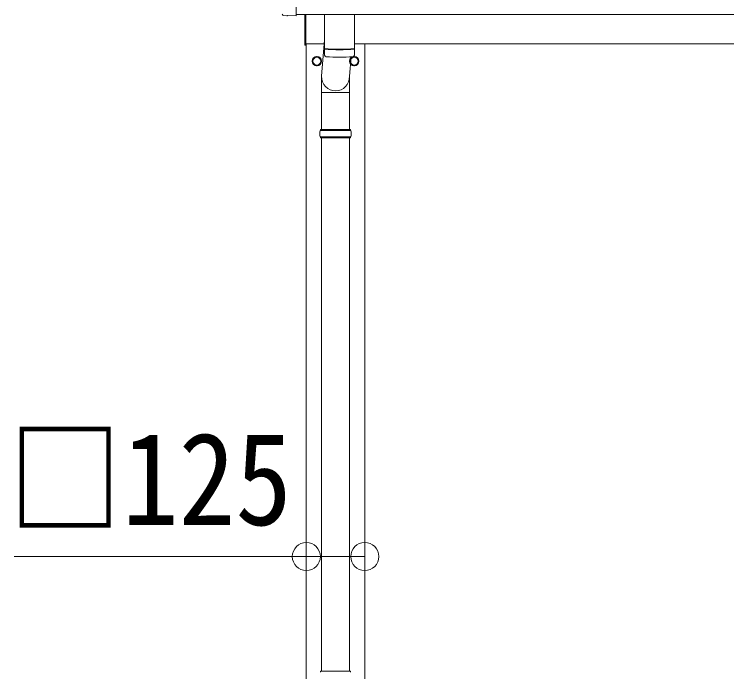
# Model space of a CAD drawing. Units: millimetres at full size, sheet at 1:60; details may follow other scales. Extents: x -16864 to 16864, y -11640 to 11640.
# Drawn here: x -11066 to -9542, y -6104 to -4699 of the extents above; entities that cross this region are included whole.
import ezdxf
from ezdxf.enums import TextEntityAlignment as Align

# ---------------------------------------------------------------- set-up
doc = ezdxf.new("R2010")
doc.units = ezdxf.units.MM
doc.header["$LTSCALE"] = 60
doc.header["$PDMODE"] = 32
doc.header["$PDSIZE"] = 60
for name, color, linetype, lineweight in [('0-2_TEXT1', 4, 'Continuous', 9), ('0-8_TABLE1', 6, 'Continuous', 9), ('0-9_DIM1', 7, 'Continuous', 9)]:
    doc.layers.add(name, color=color, linetype=linetype, lineweight=lineweight)
doc.styles.add('ＭＳ ゴシック', font='')
doc.styles.get('ＭＳ ゴシック').set_extended_font_data('MS Gothic')

msp = doc.modelspace()

# ---------------------------------------------------------------- linework, layer by layer
at = {"layer": '0-2_TEXT1'}
for p, q in [((-10463.39, -4503.42), (-10463.39, -4702.28)), ((-10483.02, -4702.28), (-10489.94, -4701.92)), ((-10463.39, -4699.25), (-7421.39, -4699.25)), ((-10444.39, -4764.65), (-10444.39, -4699.35)), ((-10442.39, -4699.35), (-10442.39, -4764.65)), ((-10442.39, -4764.65), (-10444.39, -4764.65)), ((-10442.39, -4762.15), (-10403.09, -4762.15)), ((-10441.39, -7762.15), (-10441.39, -4762.15)), ((-10338.39, -4762.15), (-7546.39, -4762.15)), ((-10316.39, -4762.15), (-10316.39, -7762.15)), ((-10410.29, -4798.9), (-10410.39, -4798.9)), ((-10347.48, -4798.9), (-10347.38, -4798.9)), ((-10410.29, -4799.4), (-10410.39, -4799.4)), ((-10347.48, -4799.4), (-10347.38, -4799.4))]:
    msp.add_line(p, q, dxfattribs=at)
msp.add_lwpolyline([(-10482.27, -4702), (-10481.61, -4701.37), (-10463.39, -4702.28)], dxfattribs=at)
for points in [[(-10418.89, -4789.34), (-10427.39, -4794.25), (-10427.39, -4804.06), (-10418.89, -4808.97), (-10410.39, -4804.06), (-10410.39, -4794.25)], [(-10338.89, -4789.34), (-10330.39, -4794.25), (-10330.39, -4804.06), (-10338.89, -4808.97), (-10347.39, -4804.06), (-10347.39, -4794.25)]]:
    msp.add_lwpolyline(points, close=True, dxfattribs=at)
for centre, radius in [((-10418.89, -4799.15), 10), ((-10418.89, -4799.15), 8.5), ((-10338.89, -4799.15), 10), ((-10338.89, -4799.15), 8.5)]:
    msp.add_circle(centre, radius, dxfattribs=at)
for centre, start, end in [((-10418.89, -4799.15), 171.25399, 188.74601), ((-10418.89, -4799.15), 111.25399, 128.74601), ((-10418.89, -4799.15), 51.25399, 68.74601), ((-10418.89, -4799.15), 1.66581, 8.74601), ((-10338.89, -4799.15), 171.25399, 178.33419), ((-10338.89, -4799.15), 111.25399, 128.74601), ((-10338.89, -4799.15), 51.25399, 68.74601), ((-10338.89, -4799.15), 351.25399, 8.74601), ((-10418.89, -4799.15), 231.25399, 248.74601), ((-10418.89, -4799.15), 291.25399, 308.74601), ((-10418.89, -4799.15), 351.25399, 358.33419), ((-10338.89, -4799.15), 181.66581, 188.74601), ((-10338.89, -4799.15), 231.25399, 248.74601), ((-10338.89, -4799.15), 291.25399, 308.74601)]:
    msp.add_arc(centre, 8.6, start, end, dxfattribs=at)
for centre, major_axis, start_param, end_param in [((-10489.77, -4698.92), (-2.18, -2.07), 5.5252311, 7.0411395), ((-10482.96, -4701.28), (-0.727, -0.69), 0.7579542, 1.5707963)]:
    msp.add_ellipse(centre, major_axis=major_axis, ratio=0.9974, start_param=start_param, end_param=end_param, dxfattribs=at)
at = {"layer": '0-8_TABLE1'}
for p, q in [((-10441.39, -5857.9), (-11065.96, -5857.9)), ((-10316.39, -5857.9), (-10441.39, -5857.9))]:
    msp.add_line(p, q, dxfattribs=at)
for p in [(-10441.39, -5857.9), (-10316.39, -5857.9)]:
    msp.add_point(p, dxfattribs=at)
at = {"layer": '0-9_DIM1'}
for p, q in [((-10402.39, -4699.25), (-10402.39, -4772.71)), ((-10338.39, -4699.25), (-10338.39, -4772.71)), ((-10402.39, -4753.89), (-10408.94, -4831.2)), ((-10402.19, -4786.69), (-10402.42, -4773.7)), ((-10397.91, -4772.98), (-10397.89, -4773.98)), ((-10342.86, -4772.98), (-10342.88, -4773.98)), ((-10338.36, -4773.7), (-10338.58, -4786.69)), ((-10345.39, -4790.05), (-10348.83, -4831.2)), ((-10409.04, -4865.87), (-10409.04, -4831.2)), ((-10348.74, -4865.87), (-10348.74, -4831.2)), ((-10409.04, -4865.87), (-10378.89, -4865.87)), ((-10408.89, -4865.87), (-10408.89, -4945.16)), ((-10348.74, -4865.87), (-10378.89, -4865.87)), ((-10348.89, -4865.87), (-10348.89, -4945.16)), ((-10345.89, -4947.16), (-10411.89, -4947.16)), ((-10346.89, -4945.16), (-10410.89, -4945.16)), ((-10410.89, -4945.16), (-10410.89, -4947.16)), ((-10346.89, -4945.16), (-10346.89, -4947.16)), ((-10345.89, -4961.16), (-10411.89, -4961.16)), ((-10410.89, -4963.16), (-10410.89, -4961.16)), ((-10346.89, -4963.16), (-10410.89, -4963.16)), ((-10408.89, -4963.16), (-10408.89, -6103.15)), ((-10348.89, -4963.16), (-10348.89, -6103.15)), ((-10346.89, -4963.16), (-10346.89, -4961.16)), ((-10346.89, -6103.15), (-10410.89, -6103.15)), ((-10410.89, -6103.15), (-10410.89, -6105.15)), ((-10346.89, -6103.15), (-10346.89, -6105.15))]:
    msp.add_line(p, q, dxfattribs=at)
for centre, radius, start, end in [((-10370.39, -4292.97), 480.8, 266.18381, 273.81619), ((-10370.39, -4293.97), 480.8, 266.18381, 273.81619), ((-10398.77, -4786.45), 3.43, 183.91307, 262.91645), ((-10370.39, -4270.99), 519.67, 266.82357, 273.17802), ((-10342, -4786.45), 3.43, 277.00994, 356.09787), ((-10363.14, -4954.16), 49.25, 171.82876, 180.00002), ((-10394.64, -4954.16), 49.25, 359.99998, 8.17124), ((-10363.14, -4954.16), 49.25, 180.00002, 188.17127), ((-10394.64, -4954.16), 49.25, 351.82873, 359.99998)]:
    msp.add_arc(centre, radius, start, end, dxfattribs=at)
msp.add_ellipse((-10378.89, -4831.2), major_axis=(0, -31.56), ratio=0.952301, start_param=4.712389, end_param=7.8539816, dxfattribs=at)

# ---------------------------------------------------------------- texts
at = {"layer": '0-8_TABLE1', "color": 7, "style": 'ＭＳ ゴシック', "width": 0.9}
msp.add_text('□125', height=197.9, dxfattribs=at).set_placement((-11078.57, -5850.04), align=Align.BOTTOM_LEFT)

doc.saveas('drawing.dxf')
